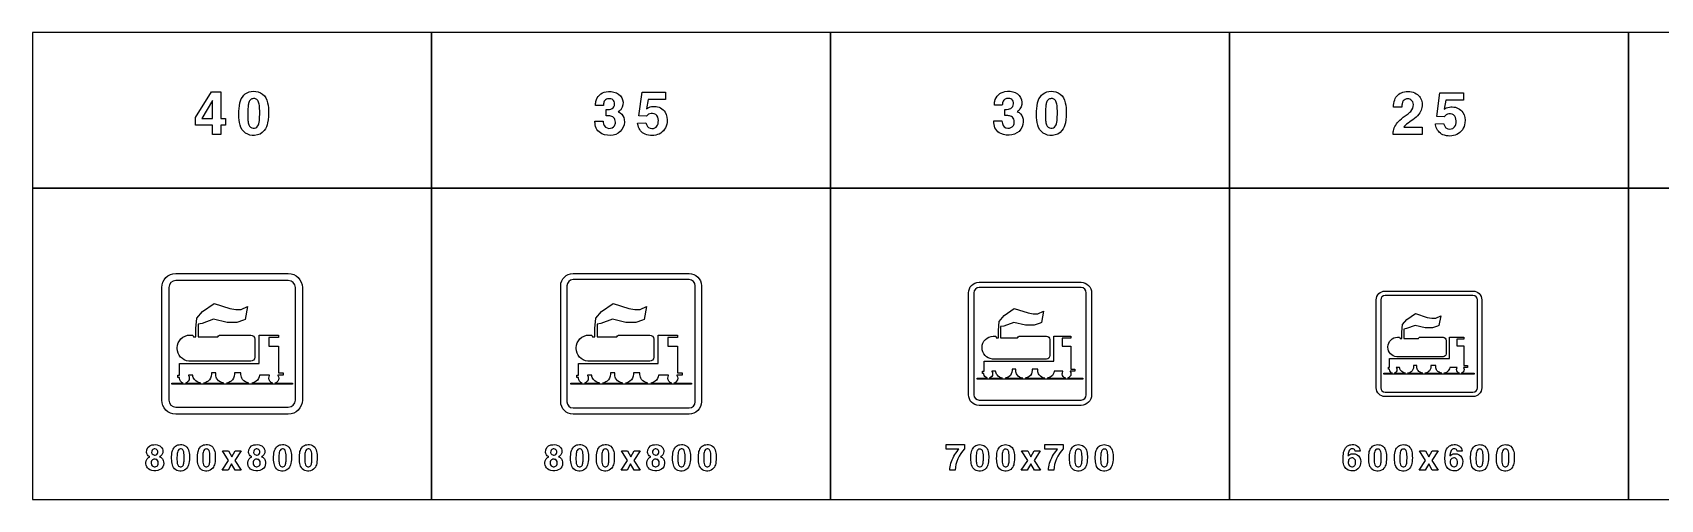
# Model space of a CAD drawing. Extents: x 0 to 18160, y 0 to 2655.
# Drawn here: x 0 to 9262, y 0 to 2655 of the extents above; entities that cross this region are included whole.
import ezdxf

# ---------------------------------------------------------------- set-up
doc = ezdxf.new("R2010")
doc.units = 0
doc.header["$MEASUREMENT"] = 0

msp = doc.modelspace()

# ---------------------------------------------------------------- linework, layer by layer
for points in [[(0, 1770), (2270, 1770), (2270, 2655), (0, 2655)], [(2270, 1770), (4540, 1770), (4540, 2655), (2270, 2655)], [(4540, 1770), (6810, 1770), (6810, 2655), (4540, 2655)], [(6810, 1770), (9080, 1770), (9080, 2655), (6810, 2655)], [(9080, 1770), (11350, 1770), (11350, 2655), (9080, 2655)], [(927.495, 2171.35), (1017.9, 2317.79), (1070.97, 2317.79), (1070.97, 2166.57), (1097.95, 2166.57), (1097.95, 2128.53), (1070.97, 2128.53), (1070.98, 2076.28), (1023.46, 2076.28), (1023.46, 2128.53), (927.495, 2128.53)], [(1023.46, 2269.13), (963.474, 2166.57), (1023.46, 2166.57)], [(0, 0), (2270, 0), (2270, 1770), (0, 1770)], [(2270, 0), (4540, 0), (4540, 1770), (2270, 1770)], [(4540, 0), (6810, 0), (6810, 1770), (4540, 1770)], [(6810, 0), (9080, 0), (9080, 1770), (6810, 1770)], [(9080, 0), (11350, 0), (11350, 1770), (9080, 1770)], [(1115.2, 221.769), (1080.08, 276.319), (1114.84, 276.319), (1133.11, 242.267), (1151.83, 276.319), (1185.98, 276.319), (1150.44, 222.29), (1186.95, 166.272), (1152.4, 166.272), (1132.54, 202.362), (1112.14, 166.272), (1077.99, 166.272)], [(3385.19, 221.769), (3350.07, 276.319), (3384.84, 276.319), (3403.11, 242.267), (3421.83, 276.319), (3455.97, 276.319), (3420.43, 222.29), (3456.95, 166.272), (3422.4, 166.272), (3402.54, 202.362), (3382.13, 166.272), (3347.99, 166.272)], [(5662.41, 221.386), (5627.29, 275.936), (5662.06, 275.936), (5680.33, 241.884), (5699.05, 275.936), (5733.19, 275.936), (5697.65, 221.908), (5734.17, 165.889), (5699.62, 165.889), (5679.76, 201.979), (5659.35, 165.889), (5625.21, 165.889)], [(7925.79, 221.523), (7890.67, 276.072), (7925.43, 276.072), (7943.7, 242.02), (7962.42, 276.072), (7996.57, 276.072), (7961.03, 222.044), (7997.54, 166.025), (7962.99, 166.025), (7943.13, 202.115), (7922.73, 166.025), (7888.58, 166.025)]]:
    msp.add_lwpolyline(points, close=True)
for points in [[(1173.29, 2191.65, -0.0563084), (1179.33, 2254.48, -0.130301), (1201.53, 2298.28, -0.174843), (1243.35, 2319.69, -0.147552), (1296.47, 2313.05, -0.192146), (1333.28, 2269.88, -0.0833996), (1342.52, 2212.85, -0.0545507), (1337.51, 2142.08, -0.116773), (1318.43, 2098, -0.221099), (1263.57, 2070.32, -0.162564), (1212.11, 2082.84, -0.174743), (1180.84, 2128.26, -0.0640867), (1173.37, 2186.95)], [(3199.84, 2150.87), (3246.2, 2150.87, 0.0411845), (3248.26, 2135.66, 0.335066), (3278.75, 2110.39, 0.276505), (3310.74, 2124.92, 0.158203), (3316.31, 2145.65, 0.0878221), (3313.34, 2161.57, 0.217575), (3294.82, 2178.43, 0.0882727), (3273.57, 2181.55), (3262.75, 2181.55), (3262.75, 2216.82, 0.0282129), (3282.34, 2217.42, 0.50028), (3309.31, 2262.91, 0.235001), (3290.79, 2277.96, 0.165496), (3265.12, 2275.67, 0.220849), (3250.9, 2259.12, 0.055705), (3248.02, 2240.92), (3203.2, 2240.92, -0.0488003), (3204.97, 2263.51, -0.30773), (3262.59, 2318.01, -0.146685), (3322.07, 2312.08, -0.469869), (3348.61, 2219.31, -0.0891152), (3336.57, 2207.54), (3332.3, 2204.54, -0.0245333), (3343.48, 2198.14, -0.202429), (3365.75, 2161.45, -0.422325), (3303.08, 2072, -0.154301), (3238.98, 2079.19, -0.287878), (3199.96, 2139.89, -0.0143877)], [(3442.43, 2139.57), (3489.39, 2141.35, 0.0452719), (3495.79, 2125.12, 0.0567733), (3500.53, 2118.25, 0.070207), (3504.95, 2114.77, 0.264984), (3540.97, 2112.87, 0.20748), (3558.38, 2135.98, 0.147389), (3557.24, 2174.01, 0.308532), (3527.86, 2195.42, 0.215743), (3498.08, 2185.19, 0.028781), (3492.71, 2178.95), (3450.09, 2180.96), (3467.91, 2315.64), (3601.95, 2315.64), (3601.95, 2273.77), (3501.51, 2273.77), (3492.55, 2221.76, -0.0211252), (3505.46, 2229.3, -0.121371), (3538.8, 2235.15, -0.244671), (3598.59, 2203.2, -0.173069), (3610.16, 2144.07, -0.256779), (3564.98, 2078.08, -0.199585), (3485.44, 2077.01, -0.245625), (3445.16, 2125.91, -0.0170062)], [(5469.08, 2152.28), (5515.45, 2152.28, 0.0411845), (5517.5, 2137.08, 0.335066), (5547.99, 2111.8, 0.276505), (5579.98, 2126.34, 0.158203), (5585.55, 2147.07, 0.0878221), (5582.59, 2162.99, 0.217575), (5564.07, 2179.85, 0.0882727), (5542.82, 2182.97), (5532, 2182.97), (5532, 2218.24, 0.0282129), (5551.59, 2218.83, 0.50028), (5578.56, 2264.33, 0.235001), (5560.04, 2279.38, 0.165496), (5534.37, 2277.09, 0.220849), (5520.15, 2260.54, 0.055705), (5517.27, 2242.33), (5472.44, 2242.33, -0.0488003), (5474.22, 2264.92, -0.30773), (5531.84, 2319.43, -0.146685), (5591.32, 2313.5, -0.469869), (5617.86, 2220.73, -0.0891152), (5605.81, 2208.96), (5601.55, 2205.96, -0.0245333), (5612.72, 2199.56, -0.202429), (5635, 2162.87, -0.422325), (5572.32, 2073.41, -0.154301), (5508.22, 2080.6, -0.287878), (5469.2, 2141.31, -0.0143877)], [(5711.68, 2191.65, -0.0563084), (5717.72, 2254.48, -0.130301), (5739.91, 2298.28, -0.174843), (5781.74, 2319.69, -0.147552), (5834.86, 2313.05, -0.192146), (5871.67, 2269.88, -0.0833996), (5880.91, 2212.85, -0.0545507), (5875.89, 2142.08, -0.116773), (5856.82, 2098, -0.221099), (5801.96, 2070.32, -0.162564), (5750.5, 2082.84, -0.174743), (5719.22, 2128.26, -0.0640867), (5711.76, 2186.95)], [(7741.06, 2074.79, -0.0640343), (7742.32, 2095.72, -0.161687), (7778.14, 2156.27, -0.0283718), (7819.97, 2188.65, 0.0545111), (7840.86, 2206.58, 0.192461), (7855.83, 2246.12, 0.234238), (7842.24, 2272.5, 0.196223), (7816.93, 2277.28, 0.252425), (7795.01, 2260.1, 0.0856617), (7790.86, 2243.08, 0.0202329), (7790.15, 2231.39), (7743.51, 2231.39, -0.0983795), (7749.55, 2272.7, -0.245047), (7795.72, 2315.83, -0.207102), (7872.69, 2307.49, -0.233443), (7905.15, 2255.16, -0.20961), (7886.99, 2190.98, -0.0785124), (7853.06, 2159.51, 0.0107372), (7817.24, 2133.72, 0.0665092), (7801.37, 2117.68), (7905.86, 2117.68), (7905.86, 2074.79)], [(1224.67, 2161.12, 0.0124589), (1225.19, 2154.8, 0.0668192), (1230.79, 2129.4, 0.615362), (1281.7, 2123.79, 0.0726881), (1287.15, 2136.83, 0.0588562), (1291.85, 2174.11, 0.0389037), (1290.23, 2241.09, 0.084671), (1283.64, 2264.43, 0.156013), (1272.18, 2276.6, 0.143208), (1256.47, 2279.56, 0.172584), (1240.71, 2273.36, 0.132565), (1230.76, 2257.8, 0.0498315), (1226.21, 2236.08, 0.0368731)], [(5763.06, 2161.12, 0.0124589), (5763.57, 2154.8, 0.0668192), (5769.18, 2129.4, 0.615362), (5820.09, 2123.79, 0.0726881), (5825.54, 2136.83, 0.0588562), (5830.24, 2174.11, 0.0389037), (5828.62, 2241.09, 0.084671), (5822.02, 2264.43, 0.156013), (5810.57, 2276.6, 0.143208), (5794.85, 2279.56, 0.172584), (5779.09, 2273.36, 0.132565), (5769.14, 2257.8, 0.0498315), (5764.6, 2236.08, 0.0368731)], [(7981.21, 2136.73), (8028.17, 2138.5, 0.0452719), (8034.56, 2122.27, 0.0567733), (8039.3, 2115.4, 0.070207), (8043.73, 2111.92, 0.264984), (8079.74, 2110.03, 0.20748), (8097.16, 2133.13, 0.147389), (8096.02, 2171.17, 0.308532), (8066.63, 2192.57, 0.215743), (8036.85, 2182.34, 0.028781), (8031.48, 2176.1), (7988.87, 2178.12), (8006.68, 2312.79), (8140.72, 2312.79), (8140.72, 2270.93), (8040.29, 2270.93), (8031.33, 2218.92, -0.0211252), (8044.24, 2226.46, -0.121371), (8077.57, 2232.3, -0.244671), (8137.37, 2200.35, -0.173069), (8148.94, 2141.23, -0.256779), (8103.76, 2075.23, -0.199585), (8024.22, 2074.17, -0.245625), (7983.93, 2123.06, -0.0170062)], [(815.026, 484.998, -0.414213), (735.026, 564.998), (735.026, 1205, -0.414213), (815.026, 1285), (1455.03, 1285, -0.414213), (1535.03, 1205), (1535.03, 564.998, -0.414213), (1455.03, 484.998)], [(815.026, 524.998), (1455.03, 524.998, 0.414213), (1495.03, 564.998), (1495.03, 1205, 0.414213), (1455.03, 1245), (815.026, 1245, 0.414213), (775.026, 1205), (775.026, 564.998, 0.414213)], [(3075.03, 484.998, -0.414213), (3005.03, 554.998), (3005.03, 1215, -0.414213), (3075.03, 1285), (3735.03, 1285, -0.414213), (3805.03, 1215), (3805.03, 554.998, -0.414213), (3735.03, 484.998)], [(3075.03, 519.998), (3735.03, 519.998, 0.414213), (3770.03, 554.998), (3770.03, 1215, 0.414213), (3735.03, 1250), (3075.03, 1250, 0.414213), (3040.03, 1215), (3040.03, 554.998, 0.414213)], [(5385.03, 534.998, -0.414213), (5325.03, 594.998), (5325.03, 1175, -0.414213), (5385.03, 1235), (5965.03, 1235, -0.414213), (6025.03, 1175), (6025.03, 594.998, -0.414213), (5965.03, 534.998)], [(5385.03, 564.998), (5965.03, 564.998, 0.414213), (5995.03, 594.998), (5995.03, 1175, 0.414213), (5965.03, 1205), (5385.03, 1205, 0.414213), (5355.03, 1175), (5355.03, 594.998, 0.414213)], [(933.734, 1030.36), (966.811, 1068.14), (1032.37, 1114.29), (1121.9, 1085.28), (1156.18, 1079.98), (1186.44, 1079.98), (1223.52, 1096.37), (1209.34, 1023.36), (1200.12, 1019.52), (1161.73, 1007.11), (1106.26, 1007.11), (1029.09, 1024.26), (964.022, 1000.55), (942.671, 997.032), (942.671, 924.461), (1054.28, 924.461, -0.194821), (1063.56, 934.838), (1241.4, 934.861, -0.413794), (1264.25, 912.027), (1264.25, 808.712, -0.41374), (1241.42, 785.878), (1054.31, 785.901), (897.164, 785.878), (896.251, 785.855, -0.00842058), (893.78, 785.901), (889.897, 786.015, -0.389055), (823.105, 859.021), (823.105, 861.718, -0.414165), (896.251, 934.861), (897.164, 934.861), (909.991, 934.838, -0.171226), (915.793, 924.461), (929.303, 924.461), (929.303, 972.049)], [(3203.73, 1030.36), (3236.81, 1068.14), (3302.36, 1114.29), (3391.9, 1085.28), (3426.18, 1079.98), (3456.44, 1079.98), (3493.52, 1096.37), (3479.34, 1023.36), (3470.11, 1019.52), (3431.73, 1007.11), (3376.26, 1007.11), (3299.09, 1024.26), (3234.02, 1000.55), (3212.67, 997.032), (3212.67, 924.461), (3324.28, 924.461, -0.194821), (3333.56, 934.838), (3511.4, 934.861, -0.413794), (3534.25, 912.027), (3534.25, 808.712, -0.41374), (3511.42, 785.878), (3324.31, 785.901), (3167.16, 785.878), (3166.25, 785.855, -0.00842058), (3163.78, 785.901), (3159.9, 786.015, -0.389055), (3093.1, 859.021), (3093.1, 861.718, -0.414165), (3166.25, 934.861), (3167.16, 934.861), (3179.99, 934.838, -0.171226), (3185.79, 924.461), (3199.3, 924.461), (3199.3, 972.049)], [(7695.03, 584.998, -0.414213), (7645.03, 634.998), (7645.03, 1135, -0.414213), (7695.03, 1185), (8195.03, 1185, -0.414213), (8245.03, 1135), (8245.03, 634.998, -0.414213), (8195.03, 584.998)], [(7695.03, 609.998), (8195.03, 609.998, 0.414213), (8220.03, 634.997), (8220.03, 1135, 0.414213), (8195.03, 1160), (7695.03, 1160, 0.414213), (7670.03, 1135), (7670.03, 634.997, 0.414213)], [(5498.9, 1012.19), (5527.84, 1045.25), (5585.2, 1085.63), (5663.54, 1060.25), (5693.54, 1055.61), (5720.02, 1055.61), (5752.46, 1069.95), (5740.05, 1006.07), (5731.98, 1002.71), (5698.4, 991.848), (5649.86, 991.848), (5582.34, 1006.85), (5525.4, 986.108), (5506.72, 983.028), (5506.72, 919.528), (5604.37, 919.528, -0.194821), (5612.5, 928.608), (5768.1, 928.628, -0.413794), (5788.1, 908.648), (5788.1, 818.248, -0.41374), (5768.12, 798.268), (5604.4, 798.288), (5466.9, 798.268), (5466.1, 798.248, -0.00842058), (5463.94, 798.288), (5460.54, 798.388, -0.389055), (5402.09, 862.268), (5402.09, 864.628, -0.414165), (5466.1, 928.628), (5466.9, 928.628), (5478.12, 928.608, -0.171226), (5483.2, 919.528), (5495.02, 919.528), (5495.02, 961.168)], [(7794.06, 994.018), (7818.86, 1022.36), (7868.03, 1056.97), (7935.18, 1035.21), (7960.89, 1031.24), (7983.59, 1031.24), (8011.4, 1043.53), (8000.76, 988.772), (7993.84, 985.892), (7965.06, 976.584), (7923.45, 976.584), (7865.58, 989.441), (7816.77, 971.664), (7800.76, 969.024), (7800.76, 914.595), (7884.47, 914.595, -0.194821), (7891.43, 922.378), (8024.8, 922.395, -0.413794), (8041.94, 905.269), (8041.94, 827.783, -0.41374), (8024.82, 810.658), (7884.49, 810.675), (7766.63, 810.658), (7765.94, 810.641, -0.00842058), (7764.09, 810.675), (7761.18, 810.761, -0.389055), (7711.09, 865.515), (7711.09, 867.538, -0.414165), (7765.94, 922.395), (7766.63, 922.395), (7776.25, 922.378, -0.171226), (7780.6, 914.595), (7790.73, 914.595), (7790.73, 950.287)], [(917.053, 772.529), (1290.08, 772.529), (1290.08, 934.838), (1344.82, 934.838), (1399.66, 934.838), (1399.66, 921.398), (1344.82, 921.398), (1344.82, 870.746), (1399.66, 870.746), (1399.66, 749.192), (1399.66, 719.752), (1426.63, 719.752), (1426.63, 706.403), (1396.23, 706.403), (1396.23, 705.055, -0.145928), (1400.84, 689.58, -0.354245), (1378.42, 661.901), (1478.15, 661.901), (1478.15, 655.706), (791.905, 655.706), (791.905, 661.901), (857.78, 661.901, -0.354245), (835.359, 689.58, -0.030537), (835.563, 693.009), (826.949, 693.009), (826.949, 707.478), (836.342, 707.478), (836.342, 772.529)], [(3187.05, 772.529), (3560.08, 772.529), (3560.08, 934.838), (3614.82, 934.838), (3669.66, 934.838), (3669.66, 921.398), (3614.82, 921.398), (3614.82, 870.746), (3669.66, 870.746), (3669.66, 749.192), (3669.66, 719.752), (3696.63, 719.752), (3696.63, 706.403), (3666.23, 706.403), (3666.23, 705.055, -0.145928), (3670.84, 689.58, -0.354245), (3648.42, 661.901), (3748.15, 661.901), (3748.15, 655.706), (3061.9, 655.706), (3061.9, 661.901), (3127.78, 661.901, -0.354245), (3105.36, 689.58, -0.030537), (3105.56, 693.009), (3096.95, 693.009), (3096.95, 707.478), (3106.34, 707.478), (3106.34, 772.529)], [(5484.3, 786.588), (5810.7, 786.588), (5810.7, 928.608), (5858.6, 928.608), (5906.58, 928.608), (5906.58, 916.848), (5858.6, 916.848), (5858.6, 872.528), (5906.58, 872.528), (5906.58, 766.168), (5906.58, 740.408), (5930.18, 740.408), (5930.18, 728.728), (5903.58, 728.728), (5903.58, 727.548, -0.145928), (5907.62, 714.008, -0.354245), (5888, 689.788), (5975.26, 689.788), (5975.26, 684.368), (5374.79, 684.368), (5374.79, 689.788), (5432.44, 689.788, -0.354245), (5412.82, 714.008, -0.030537), (5413, 717.008), (5405.46, 717.008), (5405.46, 729.668), (5413.68, 729.668), (5413.68, 786.588)], [(7781.55, 800.646), (8061.31, 800.646), (8061.31, 922.378), (8102.37, 922.378), (8143.5, 922.378), (8143.5, 912.298), (8102.37, 912.298), (8102.37, 874.309), (8143.5, 874.309), (8143.5, 783.144), (8143.5, 761.064), (8163.73, 761.064), (8163.73, 751.052), (8140.93, 751.052), (8140.93, 750.041, -0.145928), (8144.39, 738.435, -0.354245), (8127.57, 717.675), (8202.37, 717.675), (8202.37, 713.029), (7687.68, 713.029), (7687.68, 717.675), (7737.09, 717.675, -0.354245), (7720.28, 738.435, -0.030537), (7720.43, 741.006), (7713.97, 741.006), (7713.97, 751.858), (7721.01, 751.858), (7721.01, 800.646)], [(7777.4, 751.052), (7758.95, 751.052), (7758.93, 750.486, -0.152169), (7762.7, 738.435, -0.354245), (7745.89, 717.675), (7811.46, 717.675, -0.191481), (7784.2, 733.258, -0.141615)], [(7857.21, 755.372, -0.25946), (7842.45, 725.406, -0.12285), (7823.39, 717.675), (7909.55, 717.675, -0.191481), (7882.28, 733.258, -0.161875), (7875.35, 753.761, -0.0106592), (7875.44, 755.338), (7875.45, 761.064), (7857.16, 761.064)], [(7955.3, 755.115, -0.25743), (7940.53, 725.406, -0.12285), (7921.46, 717.675), (8017.12, 717.675, -0.191481), (7989.85, 733.258, -0.161875), (7982.92, 753.761, -0.00758162), (7982.97, 754.875), (7982.97, 761.064), (7955.24, 761.064)], [(8062.81, 751.052, -0.226132), (8048.1, 725.406, -0.12285), (8029.04, 717.675), (8118.78, 717.675, -0.354245), (8101.96, 738.435, -0.137886), (8105.07, 749.492), (8105.08, 751.052)], [(911.522, 706.403), (886.921, 706.403), (886.899, 705.649, -0.152169), (891.931, 689.58, -0.354245), (869.507, 661.901), (956.936, 661.901, -0.191481), (920.592, 682.678, -0.141615)], [(1017.94, 712.163, -0.25946), (998.261, 672.209, -0.12285), (972.845, 661.901), (1087.73, 661.901, -0.191481), (1051.36, 682.678, -0.161875), (1042.13, 710.015, -0.0106592), (1042.24, 712.118), (1042.26, 719.752), (1017.87, 719.752)], [(1148.73, 711.821, -0.25743), (1129.03, 672.209, -0.12285), (1103.61, 661.901), (1231.15, 661.901, -0.191481), (1194.79, 682.678, -0.161875), (1185.56, 710.015, -0.00758162), (1185.62, 711.501), (1185.62, 719.752), (1148.64, 719.752)], [(1292.07, 706.403, -0.226132), (1272.46, 672.209, -0.12285), (1247.04, 661.901), (1366.7, 661.901, -0.354245), (1344.27, 689.58, -0.137886), (1348.41, 704.324), (1348.44, 706.403)], [(3181.52, 706.403), (3156.92, 706.403), (3156.9, 705.649, -0.152169), (3161.93, 689.58, -0.354245), (3139.51, 661.901), (3226.94, 661.901, -0.191481), (3190.59, 682.678, -0.141615)], [(3287.94, 712.163, -0.25946), (3268.26, 672.209, -0.12285), (3242.84, 661.901), (3357.73, 661.901, -0.191481), (3321.36, 682.678, -0.161875), (3312.13, 710.015, -0.0106592), (3312.24, 712.118), (3312.26, 719.752), (3287.87, 719.752)], [(3418.73, 711.821, -0.25743), (3399.03, 672.209, -0.12285), (3373.61, 661.901), (3501.15, 661.901, -0.191481), (3464.79, 682.678, -0.161875), (3455.56, 710.015, -0.00758162), (3455.62, 711.501), (3455.62, 719.752), (3418.64, 719.752)], [(3562.07, 706.403, -0.226132), (3542.46, 672.209, -0.12285), (3517.04, 661.901), (3636.7, 661.901, -0.354245), (3614.27, 689.58, -0.137886), (3618.41, 704.324), (3618.44, 706.403)], [(5479.46, 728.728), (5457.93, 728.728), (5457.91, 728.068, -0.152169), (5462.32, 714.008, -0.354245), (5442.7, 689.788), (5519.2, 689.788, -0.191481), (5487.4, 707.968, -0.141615)], [(5572.58, 733.768, -0.25946), (5555.36, 698.808, -0.12285), (5533.12, 689.788), (5633.64, 689.788, -0.191481), (5601.82, 707.968, -0.161875), (5593.74, 731.888, -0.0106592), (5593.84, 733.728), (5593.86, 740.408), (5572.52, 740.408)], [(5687.02, 733.468, -0.25743), (5669.78, 698.808, -0.12285), (5647.54, 689.788), (5759.14, 689.788, -0.191481), (5727.32, 707.968, -0.161875), (5719.24, 731.888, -0.00758162), (5719.3, 733.188), (5719.3, 740.408), (5686.94, 740.408)], [(5812.44, 728.728, -0.226132), (5795.28, 698.808, -0.12285), (5773.04, 689.788), (5877.74, 689.788, -0.354245), (5858.12, 714.008, -0.137886), (5861.74, 726.908), (5861.76, 728.728)], [(667.969, 242.323, -0.0382282), (664.485, 243.627, -0.270406), (649.106, 267.703, -0.377372), (679.438, 309.622, -0.15371), (717.921, 307.513, -0.416366), (738.324, 258.058, -0.173733), (723.774, 243.674), (722.329, 242.987, -0.0479914), (731.997, 238.034, -0.173856), (743.608, 221.873, -0.440125), (712.542, 164.243, -0.184), (667.116, 168.106, -0.410286), (649.628, 226.897, -0.151435), (664.035, 240.357)], [(677.305, 267.821, 0.0587981), (678.182, 263.887, 0.18403), (685.267, 254.717, 0.217144), (702.684, 253.485, 0.192437), (710.883, 260.57, 0.157808), (712.542, 273.982, 0.166677), (707.969, 282.821, 0.173614), (695.955, 287.323, 0.2359), (681.002, 280.902, 0.184791)], [(791.138, 234.257, -0.0563084), (794.764, 271.959, -0.130301), (808.081, 298.238, -0.174843), (833.176, 311.082, -0.147552), (865.048, 307.101, -0.192146), (887.133, 281.2, -0.0833996), (892.678, 246.982, -0.0545507), (889.669, 204.518, -0.116773), (878.223, 178.073, -0.221099), (845.309, 161.461, -0.162564), (814.432, 168.973, -0.174743), (795.664, 196.224, -0.0640867), (791.186, 231.437)], [(821.968, 215.94, 0.0124589), (822.276, 212.148, 0.0668192), (825.641, 196.911, 0.615362), (856.186, 193.547, 0.0726881), (859.456, 201.366, 0.0588562), (862.276, 223.736, 0.0389037), (861.304, 263.926, 0.084671), (857.347, 277.93, 0.156013), (850.475, 285.229, 0.143208), (841.043, 287.006, 0.172584), (831.588, 283.286, 0.132565), (825.617, 273.949, 0.0498315), (822.892, 260.916, 0.0368731)], [(937.884, 234.248, -0.0563084), (941.51, 271.95, -0.130301), (954.828, 298.229, -0.174843), (979.922, 311.073, -0.147552), (1011.79, 307.092, -0.192146), (1033.88, 281.192, -0.0833996), (1039.42, 246.974, -0.0545507), (1036.42, 204.509, -0.116773), (1024.97, 178.064, -0.221099), (992.055, 161.452, -0.162564), (961.178, 168.964, -0.174743), (942.411, 196.215, -0.0640867), (937.932, 231.428)], [(968.714, 215.931, 0.0124589), (969.022, 212.139, 0.0668192), (972.387, 196.902, 0.615362), (1002.93, 193.538, 0.0726881), (1006.2, 201.357, 0.0588562), (1009.02, 223.727, 0.0389037), (1008.05, 263.917, 0.084671), (1004.09, 277.921, 0.156013), (997.221, 285.22, 0.143208), (987.79, 286.997, 0.172584), (978.335, 283.277, 0.132565), (972.363, 273.94, 0.0498315), (969.638, 260.907, 0.0368731)], [(1248.01, 242.296, -0.0382282), (1244.53, 243.599, -0.270406), (1229.15, 267.675, -0.377372), (1259.48, 309.594, -0.15371), (1297.96, 307.485, -0.416366), (1318.37, 258.03, -0.173733), (1303.82, 243.646), (1302.37, 242.959, -0.0479914), (1312.04, 238.007, -0.173856), (1323.65, 221.845, -0.440125), (1292.58, 164.215, -0.184), (1247.16, 168.078, -0.410286), (1229.67, 226.869, -0.151435), (1244.08, 240.329)], [(1257.35, 267.793, 0.0587981), (1258.22, 263.86, 0.18403), (1265.31, 254.689, 0.217144), (1282.73, 253.457, 0.192437), (1290.92, 260.542, 0.157808), (1292.58, 273.954, 0.166677), (1288.01, 282.793, 0.173614), (1276, 287.296, 0.2359), (1261.04, 280.874, 0.184791)], [(1371.18, 234.284, -0.0563084), (1374.81, 271.986, -0.130301), (1388.12, 298.265, -0.174843), (1413.22, 311.109, -0.147552), (1445.09, 307.128, -0.192146), (1467.17, 281.227, -0.0833996), (1472.72, 247.01, -0.0545507), (1469.71, 204.545, -0.116773), (1458.26, 178.1, -0.221099), (1425.35, 161.488, -0.162564), (1394.47, 169, -0.174743), (1375.71, 196.251, -0.0640867), (1371.23, 231.464)], [(1402.01, 215.967, 0.0124589), (1402.32, 212.175, 0.0668192), (1405.68, 196.938, 0.615362), (1436.23, 193.574, 0.0726881), (1439.5, 201.393, 0.0588562), (1442.32, 223.763, 0.0389037), (1441.35, 263.953, 0.084671), (1437.39, 277.957, 0.156013), (1430.52, 285.256, 0.143208), (1421.08, 287.033, 0.172584), (1411.63, 283.313, 0.132565), (1405.66, 273.976, 0.0498315), (1402.93, 260.943, 0.0368731)], [(1517.93, 234.312, -0.0563084), (1521.55, 272.013, -0.130301), (1534.87, 298.293, -0.174843), (1559.96, 311.136, -0.147552), (1591.84, 307.155, -0.192146), (1613.92, 281.255, -0.0833996), (1619.47, 247.037, -0.0545507), (1616.46, 204.572, -0.116773), (1605.01, 178.127, -0.221099), (1572.1, 161.516, -0.162564), (1541.22, 169.027, -0.174743), (1522.45, 196.279, -0.0640867), (1517.97, 231.492)], [(1548.75, 215.994, 0.0124589), (1549.06, 212.203, 0.0668192), (1552.43, 196.966, 0.615362), (1582.97, 193.601, 0.0726881), (1586.24, 201.421, 0.0588562), (1589.06, 223.79, 0.0389037), (1588.09, 263.98, 0.084671), (1584.13, 277.985, 0.156013), (1577.26, 285.283, 0.143208), (1567.83, 287.06, 0.172584), (1558.38, 283.34, 0.132565), (1552.4, 274.004, 0.0498315), (1549.68, 260.97, 0.0368731)], [(2937.96, 242.323, -0.0382282), (2934.48, 243.627, -0.270406), (2919.1, 267.703, -0.377372), (2949.43, 309.622, -0.15371), (2987.91, 307.513, -0.416366), (3008.32, 258.058, -0.173733), (2993.77, 243.674), (2992.32, 242.987, -0.0479914), (3001.99, 238.034, -0.173856), (3013.6, 221.873, -0.440125), (2982.54, 164.243, -0.184), (2937.11, 168.105, -0.410286), (2919.62, 226.897, -0.151435), (2934.03, 240.357)], [(2947.3, 267.821, 0.0587981), (2948.18, 263.887, 0.18403), (2955.26, 254.717, 0.217144), (2972.68, 253.485, 0.192437), (2980.88, 260.57, 0.157808), (2982.54, 273.982, 0.166677), (2977.96, 282.821, 0.173614), (2965.95, 287.323, 0.2359), (2950.99, 280.902, 0.184791)], [(3061.13, 234.257, -0.0563084), (3064.76, 271.959, -0.130301), (3078.07, 298.238, -0.174843), (3103.17, 311.082, -0.147552), (3135.04, 307.101, -0.192146), (3157.13, 281.201, -0.0833996), (3162.67, 246.983, -0.0545507), (3159.66, 204.518, -0.116773), (3148.22, 178.073, -0.221099), (3115.3, 161.461, -0.162564), (3084.43, 168.973, -0.174743), (3065.66, 196.224, -0.0640867), (3061.18, 231.438)], [(3091.96, 215.94, 0.0124589), (3092.27, 212.148, 0.0668192), (3095.63, 196.911, 0.615362), (3126.18, 193.547, 0.0726881), (3129.45, 201.366, 0.0588562), (3132.27, 223.736, 0.0389037), (3131.3, 263.926, 0.084671), (3127.34, 277.93, 0.156013), (3120.47, 285.229, 0.143208), (3111.04, 287.006, 0.172584), (3101.58, 283.286, 0.132565), (3095.61, 273.949, 0.0498315), (3092.88, 260.916, 0.0368731)], [(3207.88, 234.248, -0.0563084), (3211.5, 271.95, -0.130301), (3224.82, 298.23, -0.174843), (3249.92, 311.073, -0.147552), (3281.79, 307.092, -0.192146), (3303.87, 281.192, -0.0833996), (3309.42, 246.974, -0.0545507), (3306.41, 204.509, -0.116773), (3294.96, 178.064, -0.221099), (3262.05, 161.452, -0.162564), (3231.17, 168.964, -0.174743), (3212.4, 196.215, -0.0640867), (3207.92, 231.429)], [(3238.71, 215.931, 0.0124589), (3239.01, 212.139, 0.0668192), (3242.38, 196.902, 0.615362), (3272.92, 193.538, 0.0726881), (3276.19, 201.357, 0.0588562), (3279.01, 223.727, 0.0389037), (3278.04, 263.917, 0.084671), (3274.09, 277.921, 0.156013), (3267.21, 285.22, 0.143208), (3257.78, 286.997, 0.172584), (3248.33, 283.277, 0.132565), (3242.36, 273.94, 0.0498315), (3239.63, 260.907, 0.0368731)], [(3518, 242.296, -0.0382282), (3514.52, 243.599, -0.270406), (3499.14, 267.675, -0.377372), (3529.47, 309.594, -0.15371), (3567.96, 307.485, -0.416366), (3588.36, 258.03, -0.173733), (3573.81, 243.646), (3572.36, 242.959, -0.0479914), (3582.03, 238.007, -0.173856), (3593.64, 221.845, -0.440125), (3562.58, 164.215, -0.184), (3517.15, 168.078, -0.410286), (3499.66, 226.869, -0.151435), (3514.07, 240.329)], [(3527.34, 267.793, 0.0587981), (3528.22, 263.86, 0.18403), (3535.3, 254.689, 0.217144), (3552.72, 253.457, 0.192437), (3560.92, 260.542, 0.157808), (3562.58, 273.955, 0.166677), (3558, 282.793, 0.173614), (3545.99, 287.296, 0.2359), (3531.04, 280.874, 0.184791)], [(3641.17, 234.284, -0.0563084), (3644.8, 271.986, -0.130301), (3658.12, 298.265, -0.174843), (3683.21, 311.109, -0.147552), (3715.08, 307.128, -0.192146), (3737.17, 281.228, -0.0833996), (3742.71, 247.01, -0.0545507), (3739.7, 204.545, -0.116773), (3728.26, 178.1, -0.221099), (3695.34, 161.488, -0.162564), (3664.47, 169, -0.174743), (3645.7, 196.251, -0.0640867), (3641.22, 231.464)], [(3672, 215.967, 0.0124589), (3672.31, 212.175, 0.0668192), (3675.68, 196.938, 0.615362), (3706.22, 193.574, 0.0726881), (3709.49, 201.393, 0.0588562), (3712.31, 223.763, 0.0389037), (3711.34, 263.953, 0.084671), (3707.38, 277.957, 0.156013), (3700.51, 285.256, 0.143208), (3691.08, 287.033, 0.172584), (3681.62, 283.313, 0.132565), (3675.65, 273.976, 0.0498315), (3672.93, 260.943, 0.0368731)], [(3787.92, 234.312, -0.0563084), (3791.54, 272.013, -0.130301), (3804.86, 298.293, -0.174843), (3829.96, 311.136, -0.147552), (3861.83, 307.155, -0.192146), (3883.91, 281.255, -0.0833996), (3889.46, 247.037, -0.0545507), (3886.45, 204.572, -0.116773), (3875, 178.127, -0.221099), (3842.09, 161.516, -0.162564), (3811.21, 169.027, -0.174743), (3792.44, 196.279, -0.0640867), (3787.97, 231.492)], [(3818.75, 215.994, 0.0124589), (3819.06, 212.203, 0.0668192), (3822.42, 196.966, 0.615362), (3852.97, 193.601, 0.0726881), (3856.24, 201.421, 0.0588562), (3859.06, 223.79, 0.0389037), (3858.08, 263.98, 0.084671), (3854.13, 277.985, 0.156013), (3847.26, 285.283, 0.143208), (3837.82, 287.061, 0.172584), (3828.37, 283.34, 0.132565), (3822.4, 274.004, 0.0498315), (3819.67, 260.97, 0.0368731)], [(5197.97, 311.538), (5301.72, 311.538), (5301.72, 287.746, 0.17337), (5248.52, 165.709), (5218.19, 165.709, -0.0554097), (5224.99, 205.329, -0.10295), (5266.79, 281.111), (5270.2, 285.353), (5197.97, 285.353)], [(5338.35, 233.875, -0.0563084), (5341.98, 271.576, -0.130301), (5355.29, 297.856, -0.174843), (5380.39, 310.699, -0.147552), (5412.26, 306.718, -0.192146), (5434.35, 280.818, -0.0833996), (5439.89, 246.6, -0.0545507), (5436.88, 204.135, -0.116773), (5425.44, 177.69, -0.221099), (5392.52, 161.079, -0.162564), (5361.65, 168.59, -0.174743), (5342.88, 195.842, -0.0640867), (5338.4, 231.055)], [(5369.18, 215.557, 0.0124589), (5369.49, 211.766, 0.0668192), (5372.85, 196.529, 0.615362), (5403.4, 193.164, 0.0726881), (5406.67, 200.984, 0.0588562), (5409.49, 223.353, 0.0389037), (5408.52, 263.543, 0.084671), (5404.56, 277.548, 0.156013), (5397.69, 284.846, 0.143208), (5388.26, 286.624, 0.172584), (5378.8, 282.903, 0.132565), (5372.83, 273.567, 0.0498315), (5370.1, 260.533, 0.0368731)], [(5485.1, 233.866, -0.0563084), (5488.72, 271.567, -0.130301), (5502.04, 297.847, -0.174843), (5527.14, 310.69, -0.147552), (5559.01, 306.709, -0.192146), (5581.09, 280.809, -0.0833996), (5586.64, 246.591, -0.0545507), (5583.63, 204.126, -0.116773), (5572.18, 177.681, -0.221099), (5539.27, 161.07, -0.162564), (5508.39, 168.581, -0.174743), (5489.62, 195.833, -0.0640867), (5485.14, 231.046)], [(5515.93, 215.548, 0.0124589), (5516.23, 211.757, 0.0668192), (5519.6, 196.52, 0.615362), (5550.14, 193.155, 0.0726881), (5553.41, 200.975, 0.0588562), (5556.23, 223.344, 0.0389037), (5555.26, 263.534, 0.084671), (5551.31, 277.539, 0.156013), (5544.43, 284.837, 0.143208), (5535, 286.615, 0.172584), (5525.55, 282.894, 0.132565), (5519.58, 273.558, 0.0498315), (5516.85, 260.524, 0.0368731)], [(5759.16, 311.51), (5862.9, 311.51), (5862.9, 287.719, 0.17337), (5809.7, 165.681), (5779.37, 165.681, -0.0554097), (5786.17, 205.302, -0.10295), (5827.97, 281.084), (5831.39, 285.325), (5759.16, 285.325)], [(5899.54, 233.902, -0.0563084), (5903.16, 271.603, -0.130301), (5916.48, 297.883, -0.174843), (5941.57, 310.726, -0.147552), (5973.45, 306.745, -0.192146), (5995.53, 280.845, -0.0833996), (6001.08, 246.627, -0.0545507), (5998.07, 204.162, -0.116773), (5986.62, 177.717, -0.221099), (5953.71, 161.106, -0.162564), (5922.83, 168.617, -0.174743), (5904.06, 195.869, -0.0640867), (5899.58, 231.082)], [(5930.36, 215.584, 0.0124589), (5930.67, 211.793, 0.0668192), (5934.04, 196.556, 0.615362), (5964.58, 193.191, 0.0726881), (5967.85, 201.011, 0.0588562), (5970.67, 223.38, 0.0389037), (5969.7, 263.57, 0.084671), (5965.74, 277.575, 0.156013), (5958.87, 284.873, 0.143208), (5949.44, 286.65, 0.172584), (5939.99, 282.93, 0.132565), (5934.01, 273.594, 0.0498315), (5931.29, 260.56, 0.0368731)], [(6046.28, 233.929, -0.0563084), (6049.91, 271.63, -0.130301), (6063.22, 297.91, -0.174843), (6088.32, 310.754, -0.147552), (6120.19, 306.773, -0.192146), (6142.28, 280.872, -0.0833996), (6147.82, 246.654, -0.0545507), (6144.81, 204.19, -0.116773), (6133.37, 177.744, -0.221099), (6100.45, 161.133, -0.162564), (6069.58, 168.645, -0.174743), (6050.81, 195.896, -0.0640867), (6046.33, 231.109)], [(6077.11, 215.612, 0.0124589), (6077.42, 211.82, 0.0668192), (6080.78, 196.583, 0.615362), (6111.33, 193.218, 0.0726881), (6114.6, 201.038, 0.0588562), (6117.42, 223.408, 0.0389037), (6116.45, 263.597, 0.084671), (6112.49, 277.602, 0.156013), (6105.62, 284.901, 0.143208), (6096.19, 286.678, 0.172584), (6086.73, 282.957, 0.132565), (6080.76, 273.621, 0.0498315), (6078.04, 260.588, 0.0368731)], [(7553.86, 273.902), (7525.61, 273.902, 0.0333099), (7523.62, 279.233, 0.308433), (7507.89, 287.93, 0.256298), (7491.16, 277.717, 0.0718547), (7486.8, 266.674, 0.0422837), (7483.79, 247.859, -0.0343264), (7495.07, 255.821, -0.198215), (7524.83, 258.546, -0.294049), (7555.09, 226.603, -0.195966), (7547.53, 181.769, -0.251599), (7509.24, 161.911, -0.162734), (7477.67, 171.224, -0.142524), (7461.25, 194.636, -0.0867955), (7455.85, 229.162, -0.0561633), (7459.19, 267.835, -0.143087), (7476.02, 299.778, -0.165016), (7500.4, 311.366, -0.137094), (7531.63, 307.598, -0.238813), (7552.18, 282.1, -0.0169871)], [(7601.73, 234.02, -0.0563084), (7605.35, 271.722, -0.130301), (7618.67, 298.001, -0.174843), (7643.77, 310.845, -0.147552), (7675.64, 306.864, -0.192146), (7697.72, 280.963, -0.0833996), (7703.27, 246.745, -0.0545507), (7700.26, 204.281, -0.116773), (7688.81, 177.835, -0.221099), (7655.9, 161.224, -0.162564), (7625.02, 168.736, -0.174743), (7606.25, 195.987, -0.0640867), (7601.78, 231.2)], [(7632.56, 215.703, 0.0124589), (7632.86, 211.911, 0.0668192), (7636.23, 196.674, 0.615362), (7666.78, 193.309, 0.0726881), (7670.05, 201.129, 0.0588562), (7672.86, 223.499, 0.0389037), (7671.89, 263.688, 0.084671), (7667.94, 277.693, 0.156013), (7661.06, 284.992, 0.143208), (7651.63, 286.769, 0.172584), (7642.18, 283.049, 0.132565), (7636.21, 273.712, 0.0498315), (7633.48, 260.679, 0.0368731)], [(7748.47, 234.02, -0.0563084), (7752.1, 271.722, -0.130301), (7765.42, 298.001, -0.174843), (7790.51, 310.845, -0.147552), (7822.38, 306.864, -0.192146), (7844.47, 280.963, -0.0833996), (7850.01, 246.745, -0.0545507), (7847, 204.281, -0.116773), (7835.56, 177.835, -0.221099), (7802.64, 161.224, -0.162564), (7771.77, 168.736, -0.174743), (7753, 195.987, -0.0640867), (7748.52, 231.2)], [(7779.3, 215.703, 0.0124589), (7779.61, 211.911, 0.0668192), (7782.98, 196.674, 0.615362), (7813.52, 193.309, 0.0726881), (7816.79, 201.129, 0.0588562), (7819.61, 223.499, 0.0389037), (7818.64, 263.688, 0.084671), (7814.68, 277.693, 0.156013), (7807.81, 284.992, 0.143208), (7798.38, 286.769, 0.172584), (7788.92, 283.049, 0.132565), (7782.95, 273.712, 0.0498315), (7780.23, 260.679, 0.0368731)], [(8133.77, 273.892), (8105.52, 273.892, 0.0333099), (8103.53, 279.224, 0.308433), (8087.8, 287.921, 0.256298), (8071.07, 277.707, 0.0718547), (8066.71, 266.665, 0.0422837), (8063.7, 247.849, -0.0343264), (8074.98, 255.812, -0.198215), (8104.74, 258.537, -0.294049), (8135, 226.593, -0.195966), (8127.44, 181.759, -0.251599), (8089.15, 161.902, -0.162734), (8057.58, 171.214, -0.142524), (8041.16, 194.627, -0.0867955), (8035.76, 229.153, -0.0561633), (8039.1, 267.826, -0.143087), (8055.93, 299.769, -0.165016), (8080.31, 311.357, -0.137094), (8111.54, 307.589, -0.238813), (8132.09, 282.091, -0.0169871)], [(8181.64, 234.038, -0.0563084), (8185.26, 271.739, -0.130301), (8198.58, 298.019, -0.174843), (8223.68, 310.863, -0.147552), (8255.55, 306.882, -0.192146), (8277.63, 280.981, -0.0833996), (8283.18, 246.763, -0.0545507), (8280.17, 204.299, -0.116773), (8268.72, 177.853, -0.221099), (8235.81, 161.242, -0.162564), (8204.93, 168.754, -0.174743), (8186.16, 196.005, -0.0640867), (8181.69, 231.218)], [(8212.47, 215.72, 0.0124589), (8212.78, 211.929, 0.0668192), (8216.14, 196.692, 0.615362), (8246.69, 193.327, 0.0726881), (8249.96, 201.147, 0.0588562), (8252.78, 223.517, 0.0389037), (8251.8, 263.706, 0.084671), (8247.85, 277.711, 0.156013), (8240.97, 285.01, 0.143208), (8231.54, 286.787, 0.172584), (8222.09, 283.066, 0.132565), (8216.12, 273.73, 0.0498315), (8213.39, 260.697, 0.0368731)], [(8328.38, 234.065, -0.0563084), (8332.01, 271.767, -0.130301), (8345.33, 298.046, -0.174843), (8370.42, 310.89, -0.147552), (8402.29, 306.909, -0.192146), (8424.38, 281.008, -0.0833996), (8429.92, 246.79, -0.0545507), (8426.92, 204.326, -0.116773), (8415.47, 177.881, -0.221099), (8382.55, 161.269, -0.162564), (8351.68, 168.781, -0.174743), (8332.91, 196.032, -0.0640867), (8328.43, 231.245)], [(8359.21, 215.748, 0.0124589), (8359.52, 211.956, 0.0668192), (8362.89, 196.719, 0.615362), (8393.43, 193.354, 0.0726881), (8396.7, 201.174, 0.0588562), (8399.52, 223.544, 0.0389037), (8398.55, 263.734, 0.084671), (8394.59, 277.738, 0.156013), (8387.72, 285.037, 0.143208), (8378.29, 286.814, 0.172584), (8368.84, 283.094, 0.132565), (8362.86, 273.757, 0.0498315), (8360.14, 260.724, 0.0368731)], [(674.841, 207.087, 0.0490068), (675.765, 200.38, 0.121824), (679.865, 191.992, 0.229649), (696.879, 185.641, 0.256774), (712.874, 195.57, 0.178638), (714.675, 215.12, 0.196143), (706.476, 226.186, 0.197496), (689.082, 228.271, 0.222887), (677.163, 219.006, 0.124888)], [(1254.88, 207.059, 0.0490068), (1255.81, 200.353, 0.121824), (1259.91, 191.964, 0.229649), (1276.92, 185.613, 0.256774), (1292.92, 195.542, 0.178638), (1294.72, 215.092, 0.196143), (1286.52, 226.158, 0.197496), (1269.12, 228.244, 0.222887), (1257.2, 218.978, 0.124888)], [(2944.83, 207.087, 0.0490068), (2945.76, 200.38, 0.121824), (2949.86, 191.992, 0.229649), (2966.87, 185.641, 0.256774), (2982.87, 195.57, 0.178638), (2984.67, 215.12, 0.196143), (2976.47, 226.186, 0.197496), (2959.08, 228.271, 0.222887), (2947.16, 219.006, 0.124888)], [(3524.88, 207.059, 0.0490068), (3525.8, 200.353, 0.121824), (3529.9, 191.964, 0.229649), (3546.91, 185.613, 0.256774), (3562.91, 195.542, 0.178638), (3564.71, 215.092, 0.196143), (3556.51, 226.158, 0.197496), (3539.12, 228.244, 0.222887), (3527.2, 218.978, 0.124888)], [(7485.38, 212.101, 0.0641861), (7486.63, 201.84, 0.139351), (7492.27, 191.745, 0.240104), (7510.16, 186.129, 0.267924), (7524.24, 196.248, 0.140614), (7527.13, 216.603, 0.112774), (7523.2, 227.693, 0.271024), (7505.59, 236.271, 0.294594), (7487.58, 224.423, 0.0908659)], [(8065.29, 212.091, 0.0641861), (8066.54, 201.831, 0.139351), (8072.18, 191.736, 0.240104), (8090.07, 186.12, 0.267924), (8104.15, 196.238, 0.140614), (8107.04, 216.594, 0.112774), (8103.11, 227.684, 0.271024), (8085.5, 236.262, 0.294594), (8067.49, 224.413, 0.0908659)]]:
    msp.add_lwpolyline(points, format="xyb", close=True)

doc.saveas('drawing.dxf')
